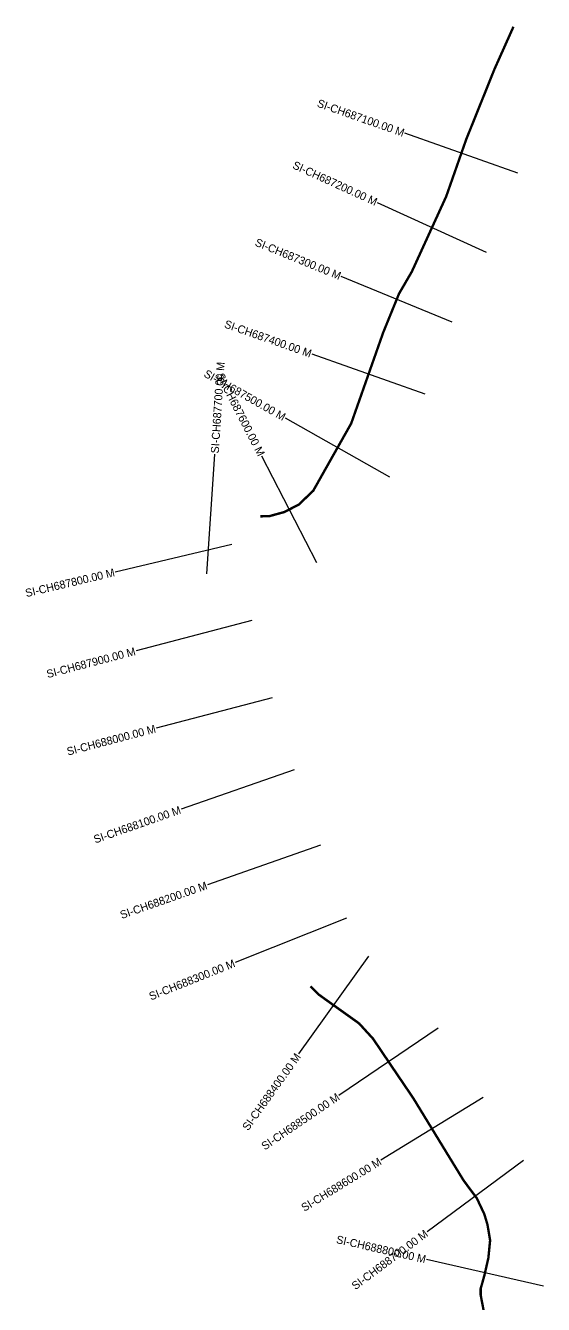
# Model space of a CAD drawing. Header units: metres. Extents: x 339539 to 346860, y 1761940 to 1765899.
# Drawn here: x 339539 to 340187, y 1763700 to 1765298 of the extents above; entities that cross this region are included whole.
import ezdxf
from ezdxf.enums import TextEntityAlignment as Align

# ---------------------------------------------------------------- set-up
doc = ezdxf.new("R2010")
doc.units = ezdxf.units.M
for name, color, linetype in [('CS', 134, 'Continuous'), ('CSMark', 6, 'Continuous'), ('NATURALLY PROTECTED', 3, 'Continuous')]:
    doc.layers.add(name, color=color, linetype=linetype)

msp = doc.modelspace()

# ---------------------------------------------------------------- linework, layer by layer
at = {"layer": 'CS'}
for p, q in [((340154.6, 1765113.9), (340013.1, 1765163.7)), ((340115.3, 1765014.7), (339978.8, 1765077)), ((340072.4, 1764927.9), (339933.5, 1764984.6)), ((340038.5, 1764837.8), (339897, 1764887.6)), ((339994.2, 1764734), (339863.7, 1764807.8)), ((339765.6, 1764613.1), (339775.3, 1764762.8)), ((339903.1, 1764627.1), (339834.4, 1764760.4)), ((339796.8, 1764649.9), (339650.8, 1764615.4)), ((339821.9, 1764555), (339676.8, 1764516.9)), ((339847.3, 1764458.3), (339702.2, 1764420.2)), ((339874.8, 1764368.4), (339733.2, 1764319)), ((339907.8, 1764274), (339766.2, 1764224.6)), ((339940.3, 1764182.9), (339801, 1764127.3)), ((339967.5, 1764135.2), (339880.2, 1764013.2)), ((340054.9, 1764045.5), (339930.7, 1763961.3)), ((340111.1, 1763958.7), (339983.2, 1763880.3)), ((340161.4, 1763880.2), (340041, 1763790.7)), ((340186.5, 1763723), (340040.3, 1763756.2))]:
    msp.add_line(p, q, dxfattribs=at)
at = {"layer": 'NATURALLY PROTECTED', "color": 2, "const_width": 3, "flags": 128}
for points in [[(340149, 1765296.9), (340125.3, 1765244), (340089.9, 1765156.1), (340064.9, 1765084.9), (340021.9, 1764990.9), (340005.8, 1764963.2), (339986.1, 1764914.9), (339946, 1764801.1), (339921.3, 1764757.4), (339898.5, 1764717), (339880.4, 1764699.7), (339862.3, 1764690.4), (339843.8, 1764685.3), (339832.3, 1764685)], [(339895.1, 1764097.6), (339904.8, 1764087.8), (339956, 1764051.2), (339973.4, 1764032.1), (339997.8, 1763996), (340023.6, 1763958), (340063, 1763893.6), (340086.8, 1763854.8), (340103.2, 1763832.8), (340112.5, 1763813.1), (340116.5, 1763799.8), (340119.8, 1763780.2), (340117.6, 1763758), (340112.6, 1763736.3), (340110.1, 1763727.2), (340108, 1763720), (340108, 1763711.8), (340111.6, 1763693.1)]]:
    msp.add_lwpolyline(points, dxfattribs=at)

# ---------------------------------------------------------------- texts
at = {"layer": 'CSMark'}
for s, rotation, p in [('SI-CH687100.00 M', 340.6251, (340012.1, 1765164)), ('SI-CH687200.00 M', 335.4662, (339977.9, 1765077.4)), ('SI-CH687300.00 M', 337.7908, (339932.6, 1764985)), ('SI-CH687400.00 M', 340.6056, (339896, 1764888)), ('SI-CH687500.00 M', 330.525, (339862.8, 1764808.3)), ('SI-CH687600.00 M', 297.2654, (339834, 1764761.3)), ('SI-CH687800.00 M', 13.2995, (339649.9, 1764615.2)), ('SI-CH687900.00 M', 14.71, (339675.8, 1764516.7)), ('SI-CH688000.00 M', 14.71, (339701.2, 1764419.9)), ('SI-CH688100.00 M', 19.2592, (339732.3, 1764318.6)), ('SI-CH688200.00 M', 19.2592, (339765.3, 1764224.2)), ('SI-CH688300.00 M', 21.7532, (339800, 1764127)), ('SI-CH688400.00 M', 54.4133, (339879.6, 1764012.4)), ('SI-CH688500.00 M', 34.1266, (339929.9, 1763960.8)), ('SI-CH688600.00 M', 31.487, (339982.4, 1763879.8)), ('SI-CH688800.00 M', 347.2095, (340039.3, 1763756.4)), ('SI-CH688700.00 M', 36.5917, (340040.2, 1763790.1))]:
    msp.add_text(s, height=10, rotation=rotation, dxfattribs=at).set_placement(p, align=Align.MIDDLE_RIGHT)
msp.add_text('SI-CH687700.00 M', height=10, rotation=86.2896, dxfattribs=at).set_placement((339775.3, 1764763.8), align=Align.MIDDLE_LEFT)

doc.saveas('drawing.dxf')
